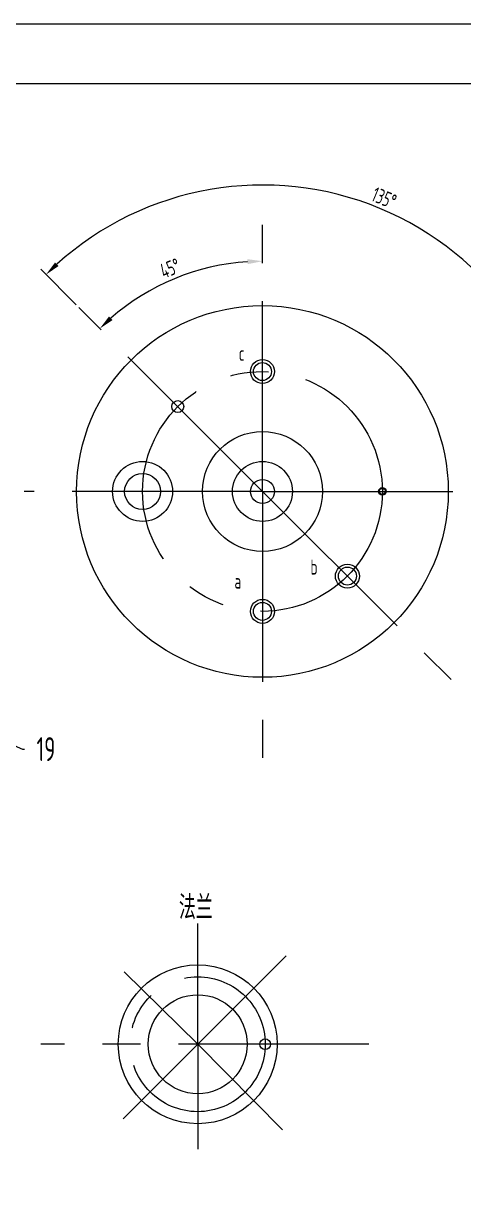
# Model space of a CAD drawing. Header units: millimetres. Extents: x 1201 to 1621, y 473 to 770.
# Drawn here: x 1337 to 1410.3, y 573 to 770.4 of the extents above; entities that cross this region are included whole.
import ezdxf
from ezdxf import colors
from ezdxf.entities.mleader import LeaderData, LeaderLine
from ezdxf.math import Vec2, Vec3

# ---------------------------------------------------------------- set-up
doc = ezdxf.new("R2010")
doc.units = ezdxf.units.MM
doc.header["$MEASUREMENT"] = 0
doc.linetypes.add('CENTER', pattern=[50.8, 31.75, -6.35, 6.35, -6.35])
for name, color, linetype in [('图层1', 10, 'CENTER'), ('图层2', 172, 'Continuous'), ('图层3', 130, 'Continuous')]:
    doc.layers.add(name, color=color, linetype=linetype)
doc.layers.add('图层4', color=90, linetype='Continuous', lineweight=5)
doc.styles.get("Standard").update_dxf_attribs({"font": 'isocp.shx', "width": 0.707, "bigfont": 'hztxt.shx'})
doc.dimstyles.new('ISO-25', dxfattribs={"dimtxt": 2.5, "dimasz": 2.5, "dimexe": 1.25, "dimexo": 0.625, "dimtad": 1, "dimtxsty": 'Standard', "dimcen": 2.5, "dimadec": 0, "dimazin": 0, "dimtfac": 1, "dimtmove": 0, "dimatfit": 3, "dimfxl": 1, "dimarcsym": 0})

# ---------------------------------------------------------------- blocks, each defined once
blk = doc.blocks.new('*D14')
at = {"layer": 'Defpoints', "color": 0}
for p in [(1376.8, 737.95), (1376.8, 737.95), (1366.87, 729.51), (1366.87, 729.51), (1346.16, 723.09), (1346.16, 723.09), (1376.8, 692.41), (1376.8, 692.41), (1376.8, 692.41), (1376.8, 692.41)]:
    blk.add_point(p, dxfattribs=at)
at = {"layer": '图层3', "color": 0, "lineweight": -2}
blk.add_arc((1376.8, 692.41), 38.4, 93.7305, 131.231, dxfattribs=at)
at = {"layer": '图层3', "color": 0}
blk.add_arc((1376.8, 692.41), 38.4, 93.7305, 131.231, dxfattribs=at)
for points in [[(1374.29, 731.15), (1374.32, 730.32), (1376.8, 730.81)], [(1374.29, 731.15), (1374.32, 730.32), (1376.8, 730.81)], [(1351.78, 720.99), (1351.21, 721.6), (1349.67, 719.58)], [(1351.78, 720.99), (1351.21, 721.6), (1349.67, 719.58)]]:
    blk.add_solid(points, dxfattribs=at)
at = {"layer": '图层3', "color": 0, "insert": (1361.4, 729.63), "char_height": 2.5, "attachment_point": 5, "rotation": 22.4808}
blk.add_mtext('45°', dxfattribs=at)
blk.add_mtext('45°', dxfattribs=at)
blk = doc.blocks.new('*D15')
at = {"layer": 'Defpoints', "color": 0}
for p in [(1412.95, 728.54), (1412.95, 728.54), (1346.16, 723.09), (1346.16, 723.09), (1376.8, 692.41), (1376.8, 692.41), (1376.8, 692.41), (1376.8, 692.41), (1429.69, 692.41), (1429.69, 692.41)]:
    blk.add_point(p, dxfattribs=at)
at = {"layer": '图层3', "color": 0, "lineweight": -2}
blk.add_line((1345.72, 723.54), (1339.81, 729.46), dxfattribs=at)
at = {"layer": '图层3', "color": 0}
blk.add_line((1345.72, 723.54), (1339.81, 729.46), dxfattribs=at)
at = {"layer": '图层3', "color": 0, "lineweight": -2}
blk.add_arc((1376.8, 692.41), 51.11, 2.8028, 132.1588, dxfattribs=at)
at = {"layer": '图层3', "color": 0}
blk.add_arc((1376.8, 692.41), 51.11, 2.8028, 132.1588, dxfattribs=at)
for points in [[(1342.79, 730), (1342.21, 730.6), (1340.69, 728.58)], [(1342.79, 730), (1342.21, 730.6), (1340.69, 728.58)], [(1428.27, 694.92), (1427.44, 694.9), (1427.92, 692.41)], [(1428.27, 694.92), (1427.44, 694.9), (1427.92, 692.41)]]:
    blk.add_solid(points, dxfattribs=at)
at = {"layer": '图层3', "color": 0, "insert": (1397.1, 741.36), "char_height": 2.5, "attachment_point": 5, "rotation": 337.4808}
blk.add_mtext('135°', dxfattribs=at)
blk.add_mtext('135°', dxfattribs=at)

msp = doc.modelspace()

# ---------------------------------------------------------------- linework, layer by layer
msp.add_lwpolyline([(1200.641, 770.428), (1620.641, 770.428), (1620.641, 473.428), (1200.641, 473.428)], close=True)
at = {"layer": '图层1'}
for p, q in [((1376.805, 692.41), (1376.805, 737.948)), ((1376.805, 692.41), (1346.163, 723.093)), ((1376.805, 692.41), (1337.051, 692.41)), ((1376.805, 692.41), (1429.689, 692.41)), ((1376.805, 692.41), (1376.805, 643.23)), ((1376.805, 692.41), (1409.988, 659.341)), ((1366.004, 600.213), (1366.004, 620.371)), ((1366.004, 600.213), (1380.781, 614.966)), ((1366.004, 600.213), (1353.756, 612.287)), ((1394.567, 600.213), (1339.854, 600.213)), ((1366.004, 600.213), (1353.55, 587.766)), ((1366.004, 600.213), (1366.004, 582.698)), ((1366.004, 600.213), (1380.162, 585.912))]:
    msp.add_line(p, q, dxfattribs=at)
for centre, radius in [((1376.805, 692.41), 20), ((1366.004, 600.213), 11.25)]:
    msp.add_circle(centre, radius, dxfattribs=at)
at = {"layer": '图层2'}
msp.add_circle((1376.805, 692.41), 31, dxfattribs=at)
at = {"layer": '图层3'}
for centre, radius in [((1376.805, 712.41), 2), ((1376.805, 712.41), 1.5), ((1362.672, 706.562), 1), ((1376.805, 692.41), 10), ((1356.805, 692.41), 5), ((1376.805, 692.41), 5), ((1356.805, 692.41), 3), ((1376.805, 692.41), 2), ((1396.805, 692.41), 0.633), ((1396.805, 692.41), 0.5), ((1390.971, 678.293), 2), ((1390.971, 678.293), 1.5), ((1376.805, 672.41), 2), ((1376.805, 672.41), 1.5)]:
    msp.add_circle(centre, radius, dxfattribs=at)
at = {"layer": '图层4', "linetype": 'ByBlock'}
msp.add_lwpolyline([(1210.641, 760.428), (1610.641, 760.428), (1610.641, 483.428), (1210.641, 483.428)], close=True, dxfattribs=at)
at = {"layer": '图层4'}
for centre, radius in [((1366.004, 600.213), 13.25), ((1366.004, 600.213), 8.25), ((1377.254, 600.213), 0.9)]:
    msp.add_circle(centre, radius, dxfattribs=at)

# ---------------------------------------------------------------- texts
at = {"layer": '图层3', "color": 0, "char_height": 2.5, "attachment_point": 1}
for s, insert, width in [('c', (1372.855, 716.694), 2.17458), ('b', (1384.815, 681.048), 2.71822), ('a', (1372.13, 678.696), 3.26186)]:
    msp.add_mtext(s, dxfattribs=dict(at, insert=insert, width=width))
at = {"layer": '图层3', "color": 0, "insert": (1355.489, 625.037), "char_height": 4, "attachment_point": 1}
msp.add_mtext_dynamic_manual_height_columns('\\pi7.3747;法兰', width=19.8709, gutter_width=12.5, heights=[0], dxfattribs=at)

# ---------------------------------------------------------------- dimensions: what is measured, and where the dimension line sits
at = {"layer": '图层3', "color": 0}
for base, line1, line2, picture, middle in [((1412.953, 728.543), ((1376.805, 692.41), (1429.689, 692.41)), ((1376.805, 692.41), (1346.163, 723.093)), '*D15', (1397.098, 741.356)), ((1366.874, 729.507), ((1376.805, 692.41), (1346.163, 723.093)), ((1376.805, 692.41), (1376.805, 737.948)), '*D14', (1361.404, 729.628))]:
    dim = msp.add_angular_dim_2l(base=base, line1=line1, line2=line2, dimstyle='ISO-25', override={"dimdec": 0, "dimazin": 2}, dxfattribs=at)
    dim.commit()
    dim.dimension.update_dxf_attribs({"geometry": picture, "text_midpoint": middle})

# ---------------------------------------------------------------- leaders
ml = msp.add_multileader_mtext('Standard', dxfattribs=at)
ml.set_content('19')
ml.set_leader_properties()
ml.build(insert=Vec2(0, 0))
ml.multileader.update_dxf_attribs({"text_right_attachment_type": 6, "dogleg_length": 0.36})
ctx = ml.context
ctx.base_point, ctx.plane_origin = Vec3(1337.118, 649.43), Vec3(1316.305, 658.507)
ctx.right_attachment = 6
notes = []
notes.append((ctx, [(0, (1, 1, 0), (1336.758, 649.43), (1, 0), 0.36, [(0, [(1316.305, 658.507)], 0, [])])]))
ctx.mtext.insert, ctx.mtext.flow_direction = Vec3(1339.118, 651.43), 5
for ctx, leaders in notes:
    for number, flags, end, landing, length, lines in leaders:
        leader = LeaderData()
        leader.index, (leader.has_last_leader_line, leader.has_dogleg_vector, leader.attachment_direction) = number, flags
        leader.last_leader_point, leader.dogleg_vector, leader.dogleg_length = Vec3(end), Vec3(landing), length
        for number, points, colour, breaks in lines:
            line = LeaderLine()
            line.index, line.vertices, line.color, line.breaks = number, Vec3.list(points), colors.encode_raw_color(colour), breaks
            leader.lines.append(line)
        ctx.leaders.append(leader)

doc.saveas('drawing.dxf')
